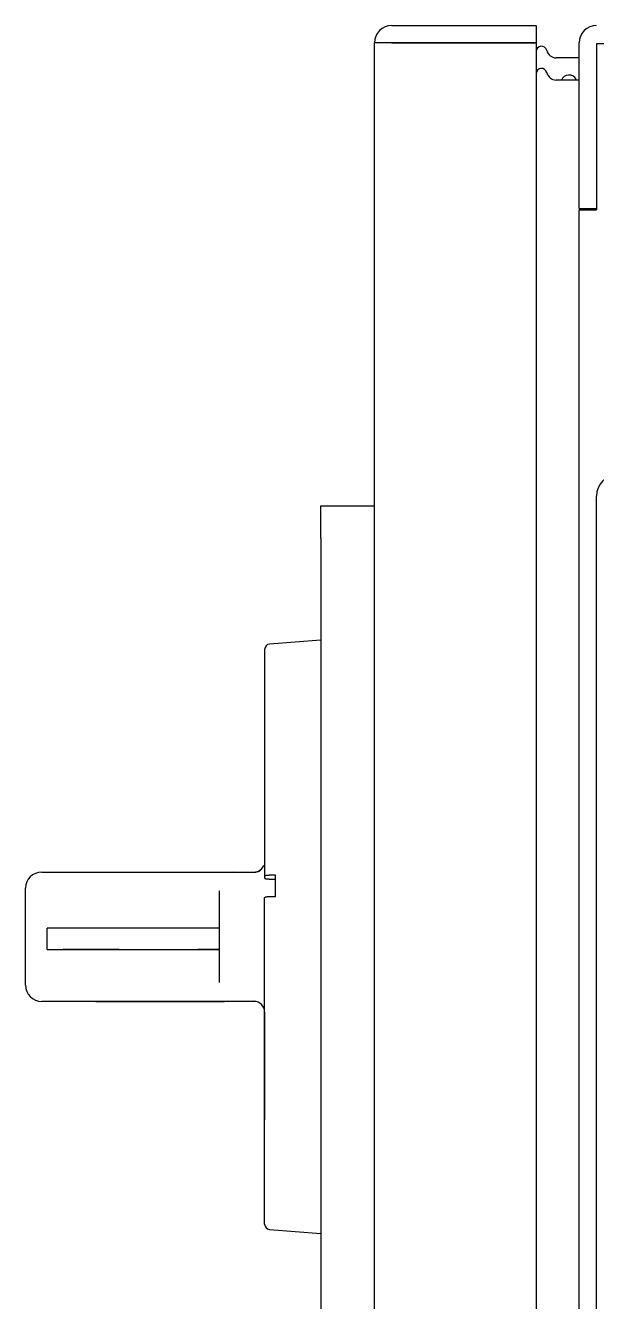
# Model space of a CAD drawing. Header units: inches. Extents: x 0 to 34, y 0 to 22.
# Drawn here: x 24.597 to 24.884, y 5.853 to 6.493 of the extents above; entities that cross this region are included whole.
import ezdxf
from ezdxf.enums import TextEntityAlignment as Align

# ---------------------------------------------------------------- set-up
doc = ezdxf.new("R2010")
doc.units = ezdxf.units.IN
doc.header["$MEASUREMENT"] = 0
doc.layers.add('PSYMS', color=7, linetype='Continuous')
doc.styles.add('WD', font='romans.shx')

# ---------------------------------------------------------------- blocks, each defined once
blk = doc.blocks.new('HDV1_RIB30')
at = {"color": 7, "linetype": 'Continuous'}
for p, q in [((0.26697, 2.00207), (0.3394, 2.00207)), ((0.3394, 2.00207), (0.3394, 1.99342)), ((0.25831, 1.99341), (0.25831, 1.9934)), ((0.26696, 1.99341), (0.25831, 1.99341)), ((0.25831, 0.02155), (0.25831, 1.9934)), ((0.26697, 1.9934), (0.25831, 1.9934)), ((0.26696, 1.99341), (0.26696, 1.9934)), ((0.26697, 1.99342), (0.3394, 1.99342)), ((0.33074, 1.9934), (0.26697, 1.9934)), ((0.3394, 1.9934), (0.33074, 1.9934)), ((0.33075, 1.99341), (0.33075, 1.9934)), ((0.3394, 1.99341), (0.3394, 1.9934)), ((0.3394, 1.9934), (0.3394, 0.02155)), ((0.36104, 1.91017), (0.36104, 1.99341)), ((0.36967, 1.99288), (0.36967, 1.90964)), ((0.41077, 1.99288), (0.36967, 1.99288)), ((0.36104, 1.98581), (0.34948, 1.98581)), ((0.36104, 1.97467), (0.34948, 1.97467)), ((0.35944, 1.97514), (0.3597, 1.97467)), ((0.36102, 1.90963), (0.36968, 1.90963)), ((0.36102, 0.06693), (0.36102, 1.90963)), ((0.36104, 1.91017), (0.36967, 1.91017)), ((0.36968, 1.90964), (0.36967, 1.90964)), ((0.36968, 1.90963), (0.36968, 1.90964)), ((0.36968, 0.86855), (0.36968, 1.76585)), ((0.23129, 1.74477), (0.23129, 1.76099)), ((0.23129, 1.76099), (0.25831, 1.76099)), ((0.23129, 1.74477), (0.23129, 1.34477)), ((0.23129, 1.69365), (0.20566, 1.69165)), ((0.20317, 1.68895), (0.20317, 1.5751)), ((0.20317, 1.68367), (0.20317, 1.58277)), ((0.09127, 1.57719), (0.16965, 1.57719)), ((0.16965, 1.57719), (0.18737, 1.57719)), ((0.18764, 1.57716), (0.18577, 1.57701)), ((0.18737, 1.57719), (0.19898, 1.57719)), ((0.18751, 1.57697), (0.18737, 1.57719)), ((0.19979, 1.57726), (0.19974, 1.5772)), ((0.20857, 1.57561), (0.20566, 1.57557)), ((0.20857, 1.56496), (0.20857, 1.57561)), ((0.08317, 1.52043), (0.08317, 1.56908)), ((0.20317, 1.5751), (0.20317, 1.57418)), ((0.20587, 1.57371), (0.20857, 1.57371)), ((0.18046, 1.56769), (0.18036, 1.56761)), ((0.18046, 1.52182), (0.18046, 1.56769)), ((0.20317, 1.40055), (0.20317, 1.56445)), ((0.20566, 1.56492), (0.20857, 1.56496)), ((0.09398, 1.53827), (0.09398, 1.54908)), ((0.10479, 1.54908), (0.09398, 1.54908)), ((0.18046, 1.54908), (0.10479, 1.54908)), ((0.09398, 1.53827), (0.10479, 1.53827)), ((0.09398, 1.53827), (0.10317, 1.53827)), ((0.1183, 1.53827), (0.10209, 1.53827)), ((0.10209, 1.53827), (0.10317, 1.53827)), ((0.10479, 1.53827), (0.18046, 1.53827)), ((0.13019, 1.53827), (0.1183, 1.53827)), ((0.11938, 1.53827), (0.16965, 1.53827)), ((0.12758, 1.53827), (0.13019, 1.53827)), ((0.17141, 1.53827), (0.16965, 1.53827)), ((0.16965, 1.53827), (0.17236, 1.53827)), ((0.16965, 1.53827), (0.17865, 1.53827)), ((0.17352, 1.53827), (0.17141, 1.53827)), ((0.17236, 1.53827), (0.17865, 1.53827)), ((0.17447, 1.53827), (0.17352, 1.53827)), ((0.18046, 1.53827), (0.17447, 1.53827)), ((0.08317, 1.52043), (0.08317, 1.52043)), ((0.19776, 1.51232), (0.09127, 1.51232)), ((0.16965, 1.51232), (0.09127, 1.51232)), ((0.11851, 1.51232), (0.13781, 1.51232)), ((0.13781, 1.51232), (0.13168, 1.51232)), ((0.16365, 1.51232), (0.13781, 1.51232)), ((0.13781, 1.51232), (0.16365, 1.51232)), ((0.16815, 1.51232), (0.16365, 1.51232)), ((0.16365, 1.51232), (0.18296, 1.51232)), ((0.19898, 1.51232), (0.18737, 1.51232)), ((0.19898, 1.51232), (0.19776, 1.51232)), ((0.20317, 1.50692), (0.20317, 1.45286)), ((0.20317, 1.40583), (0.20317, 1.50674)), ((0.20566, 1.39786), (0.23129, 1.39585))]:
    blk.add_line(p, q, dxfattribs=at)
for centre, radius, start, end in [((0.26697, 1.99341), 0.00866, 90, 180), ((0.3697, 1.99341), 0.00866, 90, 180), ((0.26697, 1.99341), 0.0000108, 90, 180), ((0.33074, 1.99341), 0.0000108, 0, 90), ((0.3421, 1.989), 0.0027, 12.79295, 180), ((0.34948, 1.99068), 0.00486, 192.79295, 270), ((0.3421, 1.97786), 0.0027, 12.79295, 180), ((0.34948, 1.97953), 0.00486, 192.79295, 270), ((0.35588, 1.97319), 0.00405, 28.7, 158.67083), ((0.38049, 1.76585), 0.01081, 90, 180), ((0.20587, 1.68895), 0.0027, 94.4749, 180), ((0.09127, 1.56908), 0.00811, 90, 180), ((0.19776, 1.58259), 0.00541, 270, 338.87005), ((0.19699, 1.58278), 0.0062, 296.98152, 339.7577), ((0.09127, 1.52043), 0.00811, 180, 270), ((0.09127, 1.52043), 0.00811, 180, 270), ((0.19776, 1.50692), 0.00541, 0, 90), ((0.20587, 1.40055), 0.0027, 180, 265.5251)]:
    blk.add_arc(centre, radius, start, end, dxfattribs=at)
for points, knots in [([(0.20566, 1.57557), (0.2056, 1.57557), (0.2055, 1.57556), (0.20534, 1.57556), (0.20518, 1.57555), (0.20503, 1.57555), (0.20487, 1.57554), (0.20473, 1.57552), (0.20458, 1.57551), (0.20444, 1.5755), (0.20431, 1.57548), (0.20418, 1.57547), (0.20406, 1.57545), (0.20394, 1.57543), (0.20383, 1.57541), (0.20373, 1.57539), (0.20364, 1.57536), (0.20355, 1.57534), (0.20347, 1.57532), (0.2034, 1.57529), (0.20334, 1.57527), (0.20329, 1.57524), (0.20325, 1.57521), (0.20321, 1.57519), (0.20319, 1.57516), (0.20317, 1.57513), (0.20317, 1.57511), (0.20317, 1.5751)], [0, 0, 0, 0, 0.0299011, 0.0594692, 0.0886241, 0.1172846, 0.1453699, 0.1727991, 0.1994916, 0.2253669, 0.2503451, 0.274347, 0.2972939, 0.3191084, 0.3397068, 0.3589853, 0.3769056, 0.3934409, 0.4085683, 0.4222698, 0.4345358, 0.4453693, 0.4547947, 0.4628724, 0.4697277, 0.4755996, 0.4809012, 0.4809012, 0.4809012, 0.4809012]), ([(0.20317, 1.57418), (0.20317, 1.57417), (0.20317, 1.57415), (0.20319, 1.57412), (0.20322, 1.57409), (0.20326, 1.57406), (0.2033, 1.57403), (0.20336, 1.57401), (0.20343, 1.57398), (0.20351, 1.57395), (0.20359, 1.57393), (0.20369, 1.5739), (0.20379, 1.57388), (0.2039, 1.57386), (0.20402, 1.57384), (0.20415, 1.57382), (0.20428, 1.5738), (0.20442, 1.57379), (0.20457, 1.57377), (0.20472, 1.57376), (0.20487, 1.57375), (0.20503, 1.57374), (0.2052, 1.57373), (0.20536, 1.57372), (0.20553, 1.57372), (0.2057, 1.57371), (0.20581, 1.57371), (0.20587, 1.57371)], [0, 0, 0, 0, 0.0055885, 0.0118428, 0.0192272, 0.0279964, 0.0382756, 0.0501192, 0.0635431, 0.078541, 0.0950934, 0.1131727, 0.1327458, 0.1537762, 0.1762199, 0.1999864, 0.2249756, 0.2510879, 0.2782229, 0.3062794, 0.3351553, 0.3647484, 0.3949561, 0.4256756, 0.4568041, 0.4882387, 0.5198776, 0.5198776, 0.5198776, 0.5198776]), ([(0.20317, 1.56445), (0.20317, 1.56446), (0.20317, 1.56448), (0.20319, 1.56451), (0.20321, 1.56454), (0.20325, 1.56457), (0.20329, 1.56459), (0.20334, 1.56462), (0.2034, 1.56464), (0.20347, 1.56467), (0.20355, 1.56469), (0.20364, 1.56472), (0.20373, 1.56474), (0.20383, 1.56476), (0.20394, 1.56478), (0.20406, 1.5648), (0.20418, 1.56482), (0.20431, 1.56484), (0.20444, 1.56485), (0.20458, 1.56487), (0.20473, 1.56488), (0.20487, 1.56489), (0.20503, 1.5649), (0.20518, 1.56491), (0.20534, 1.56491), (0.2055, 1.56492), (0.2056, 1.56492), (0.20566, 1.56492)], [0, 0, 0, 0, 0.0053006, 0.0111675, 0.0180136, 0.0260784, 0.035488, 0.046304, 0.0585515, 0.0722343, 0.0873435, 0.1038621, 0.1217678, 0.1410347, 0.1616255, 0.1834402, 0.2063944, 0.2304094, 0.2554052, 0.2813011, 0.3080159, 0.3354678, 0.3635748, 0.3922547, 0.4214252, 0.4510039, 0.4809092, 0.4809092, 0.4809092, 0.4809092])]:
    blk.add_open_spline(points, degree=3, knots=knots, dxfattribs=at)
at = {"style": 'WD', "width": 0.7}
for tag, p in [('INST', (1.8125, 1.7946)), ('LOC', (1.8125, 1.625)), ('DESC1', (1.8125, 1.46875)), ('DESC2', (1.8125, 1.3125)), ('DESC3', (1.8125, 1.16457)), ('XREF', (1.8125, 0.59375))]:
    blk.add_attdef(tag, text='', height=0.125, dxfattribs=at).set_placement(p, align=Align.TOP_LEFT)
at = {"style": 'WD', "width": 0.8}
blk.add_attdef('TERM01', text='', height=0.125, dxfattribs=at).set_placement((0.75, 1), align=Align.MIDDLE_LEFT)
at = {"style": 'WD', "flags": 1}
blk.add_attdef('X0TERM01', (0.6875, 1), '', height=0.005, dxfattribs=at)
at = {"style": 'WD'}
blk.add_attdef('TAG1', text='', height=0.125, dxfattribs=at).set_placement((1.8125, 1), align=Align.TOP_LEFT)
at = {"style": 'WD', "flags": 9}
for tag, p in [('FAMILY', (2.01719, 0.96484)), ('CAT', (2.04224, 0.92067)), ('MFG', (2.0403, 0.90123)), ('ASSYCODE', (2.04247, 0.88386))]:
    blk.add_attdef(tag, text='', height=0.01, dxfattribs=at).set_placement(p, align=Align.TOP_LEFT)

msp = doc.modelspace()

# ---------------------------------------------------------------- block references
at = {"layer": 'PSYMS'}
msp.add_blockref('HDV1_RIB30', (24.51413, 4.49137), dxfattribs=at)

doc.saveas('drawing.dxf')
